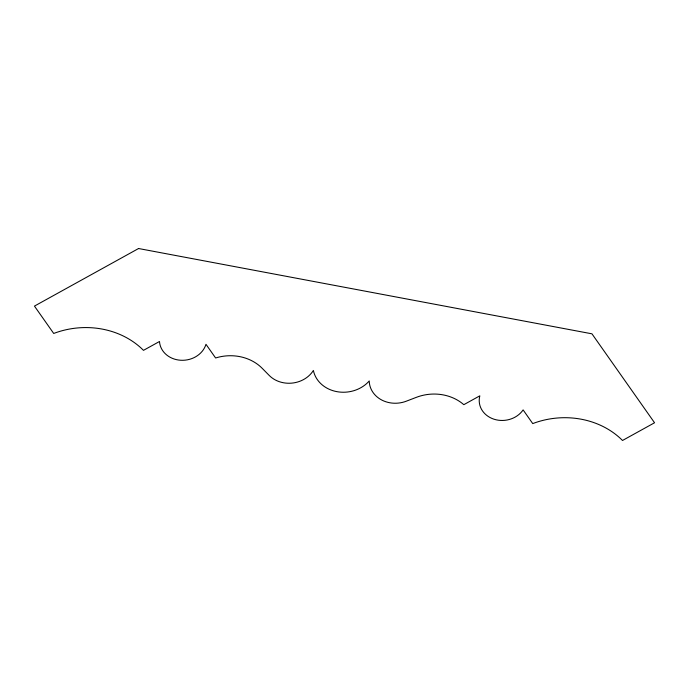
<?xml version="1.0" encoding="UTF-8"?>
<svg xmlns="http://www.w3.org/2000/svg" width="689" height="689" viewBox="0 0 689 689"><rect width="100%" height="100%" fill="white"/><g stroke="black" fill="none" stroke-linecap="round" stroke-linejoin="round"><path stroke-width="1.03" d="M138.567 248.522L34.45 306.097L53.708 333.459A78.847 68.495 -6.8 0 1 143.476 350.348L159.495 341.494A23.693 20.584 -6.8 0 0 180.699 360.252A23.693 20.584 -6.8 0 0 205.977 344.302L215.605 357.987A43.329 37.637 -6.8 0 1 262.199 368.322L269.201 375.427A26.931 23.392 -6.8 0 0 313.383 370.449A31.556 27.414 -6.8 0 0 336.792 391.636A31.556 27.414 -6.8 0 0 369.235 380.957A26.931 23.392 -6.8 0 0 406.252 401.213L416.38 397.329A43.329 37.637 -6.8 0 1 463.818 404.684L479.828 395.831A23.693 20.584 -6.8 0 0 493.961 419.196A23.693 20.584 -6.8 0 0 523.115 409.903L532.743 423.589A78.847 68.495 -6.8 0 1 622.511 440.478L654.55 422.762L591.954 333.82L138.567 248.522"/></g></svg>
